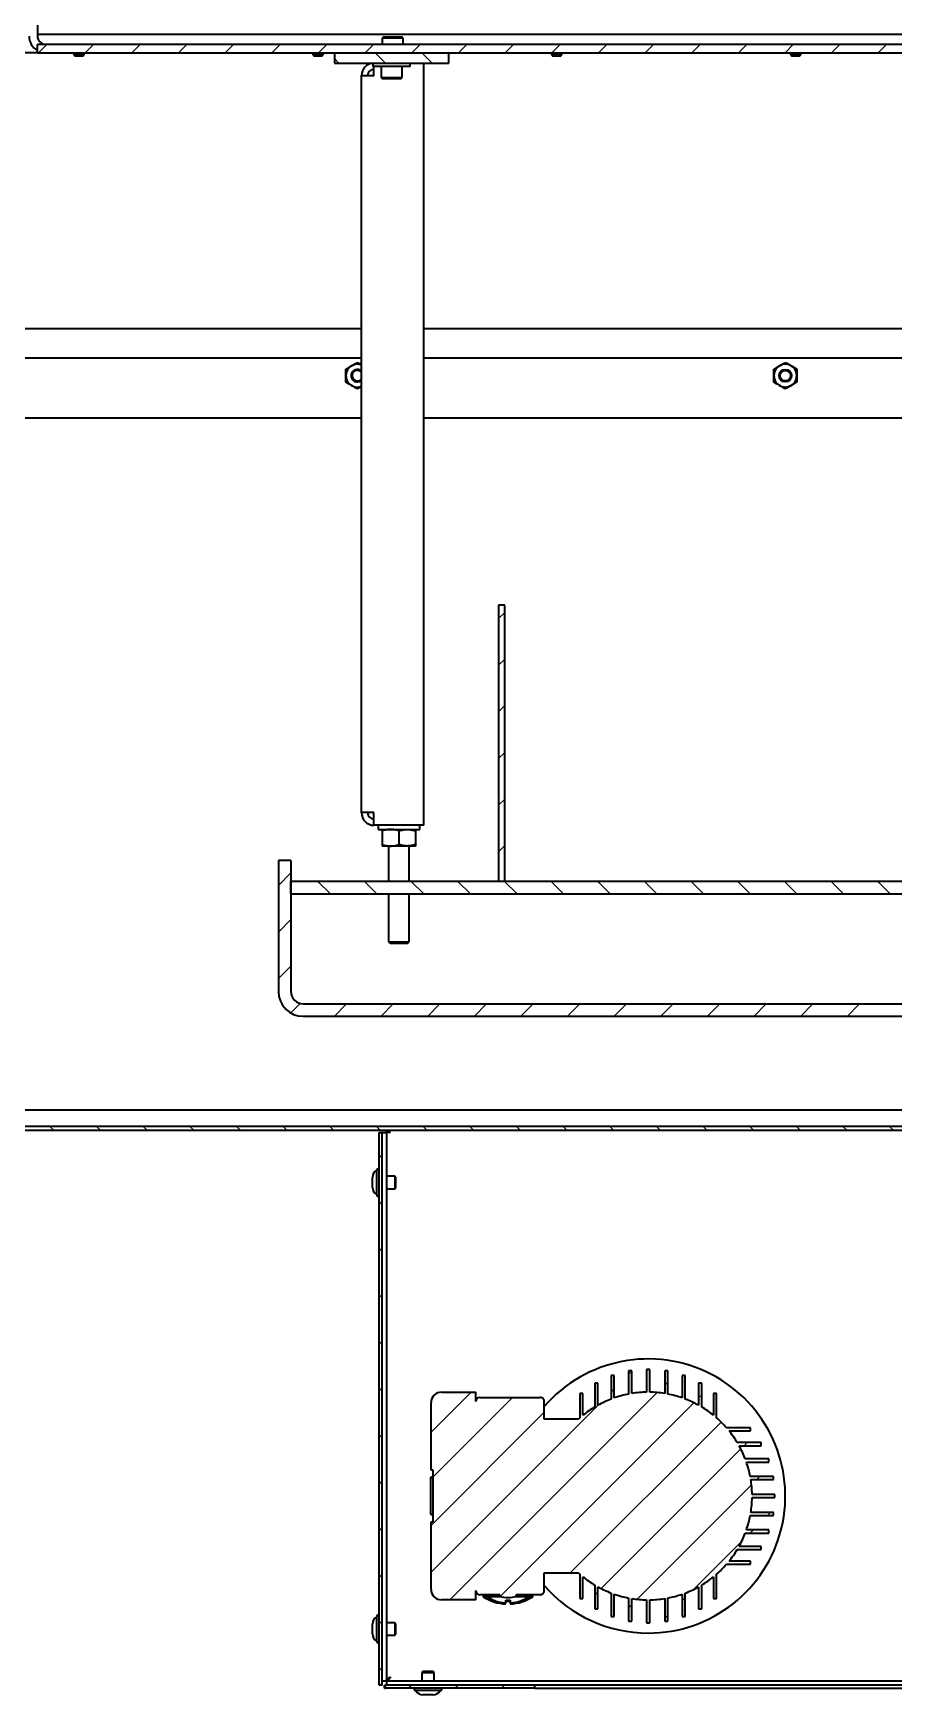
# Paper-space layout 'Blatt1' of a CAD drawing. Header units: millimetres. Extents: x 0 to 1189, y 0 to 841.
# Drawn here: x 137.7 to 220.6, y 337.1 to 497.1 of the extents above; entities that cross this region are included whole.
import ezdxf

# ---------------------------------------------------------------- set-up
doc = ezdxf.new("R2010")
doc.units = ezdxf.units.MM

# ---------------------------------------------------------------- blocks, each defined once
blk = doc.blocks.new('SW_HATCH_1')
at = {"color": 0, "linetype": 'Continuous', "lineweight": 18}
for p, q in [((-132.48, 154.89), (-133.28, 154.09)), ((-127.99, 154.89), (-128.79, 154.09)), ((-123.5, 154.89), (-124.3, 154.09)), ((-119.01, 154.89), (-119.81, 154.09)), ((-114.52, 154.89), (-115.32, 154.09)), ((-110.03, 154.89), (-110.83, 154.09)), ((-105.54, 154.89), (-106.34, 154.09)), ((-101.05, 154.89), (-101.85, 154.09)), ((-100.88, 154.09), (-99.88, 153.09)), ((-96.56, 154.89), (-97.36, 154.09)), ((-96.39, 154.09), (-95.39, 153.09)), ((-92.06, 154.89), (-92.86, 154.09)), ((-87.57, 154.89), (-88.37, 154.09)), ((-83.08, 154.89), (-83.88, 154.09)), ((-78.59, 154.89), (-79.39, 154.09)), ((-74.1, 154.89), (-74.9, 154.09)), ((-69.61, 154.89), (-70.41, 154.09)), ((-65.12, 154.89), (-65.92, 154.09)), ((-60.63, 154.89), (-61.43, 154.09)), ((-56.14, 154.89), (-56.94, 154.09)), ((-51.65, 154.89), (-52.45, 154.09)), ((-104.8, 153.52), (-104.37, 153.09)), ((-88.4, 100.19), (-89, 99.59)), ((-88.4, 95.7), (-89, 95.1)), ((-88.4, 91.21), (-89, 90.61)), ((-88.4, 86.71), (-89, 86.11)), ((-88.4, 82.22), (-89, 81.62)), ((-88.4, 77.73), (-89, 77.13)), ((-109, 75.1), (-110.2, 73.9)), ((-106.4, 74.29), (-105.2, 73.09)), ((-101.91, 74.29), (-100.71, 73.09)), ((-97.41, 74.29), (-96.21, 73.09)), ((-92.92, 74.29), (-91.72, 73.09)), ((-88.43, 74.29), (-87.23, 73.09)), ((-83.94, 74.29), (-82.74, 73.09)), ((-79.45, 74.29), (-78.25, 73.09)), ((-74.96, 74.29), (-73.76, 73.09)), ((-70.47, 74.29), (-69.27, 73.09)), ((-65.98, 74.29), (-64.78, 73.09)), ((-61.49, 74.29), (-60.29, 73.09)), ((-57, 74.29), (-55.8, 73.09)), ((-52.51, 74.29), (-51.31, 73.09)), ((-109, 70.61), (-110.2, 69.41)), ((-109, 66.11), (-110.2, 64.92)), ((-108.1, 62.53), (-109.01, 61.62)), ((-103.64, 62.49), (-104.84, 61.29)), ((-99.15, 62.49), (-100.35, 61.29)), ((-94.66, 62.49), (-95.86, 61.29)), ((-90.17, 62.49), (-91.37, 61.29)), ((-85.68, 62.49), (-86.88, 61.29)), ((-81.19, 62.49), (-82.39, 61.29)), ((-76.7, 62.49), (-77.9, 61.29)), ((-72.21, 62.49), (-73.41, 61.29)), ((-67.72, 62.49), (-68.92, 61.29)), ((-63.23, 62.49), (-64.43, 61.29)), ((-58.74, 62.49), (-59.94, 61.29)), ((-54.25, 62.49), (-55.45, 61.29)), ((-132.19, 50.69), (-131.79, 50.29)), ((-127.7, 50.69), (-127.3, 50.29)), ((-123.21, 50.69), (-122.81, 50.29)), ((-118.72, 50.69), (-118.32, 50.29)), ((-114.23, 50.69), (-113.83, 50.29)), ((-109.74, 50.69), (-109.34, 50.29)), ((-105.25, 50.69), (-104.85, 50.29)), ((-100.76, 50.69), (-100.36, 50.29)), ((-96.27, 50.69), (-95.87, 50.29)), ((-91.78, 50.69), (-91.38, 50.29)), ((-87.29, 50.69), (-86.89, 50.29)), ((-82.8, 50.69), (-82.4, 50.29)), ((-78.31, 50.69), (-77.91, 50.29)), ((-73.81, 50.69), (-73.41, 50.29)), ((-69.32, 50.69), (-68.92, 50.29)), ((-64.83, 50.69), (-64.43, 50.29)), ((-60.34, 50.69), (-59.94, 50.29)), ((-55.85, 50.69), (-55.45, 50.29)), ((-51.36, 50.69), (-50.96, 50.29)), ((-100.2, 47.97), (-100.5, 47.67)), ((-100.2, 43.48), (-100.5, 43.18)), ((-100.2, 38.99), (-100.5, 38.69)), ((-100.2, 34.5), (-100.5, 34.2)), ((-100.2, 30.01), (-100.5, 29.71)), ((-76.19, 27.09), (-76.49, 26.79)), ((-72.71, 26.07), (-73.01, 25.77)), ((-100.2, 25.52), (-100.5, 25.22)), ((-91.65, 25.09), (-95.5, 21.24)), ((-87.66, 24.59), (-95.3, 16.95)), ((-73.73, 25.05), (-93.69, 5.09)), ((-70.21, 24.08), (-88.89, 5.4)), ((-77.87, 25.4), (-78.17, 25.1)), ((-69.45, 24.84), (-69.75, 24.54)), ((-79.42, 23.85), (-95.5, 7.77)), ((-84.6, 23.16), (-95.5, 12.26)), ((-100.2, 21.03), (-100.5, 20.73)), ((-67.58, 22.22), (-82.11, 7.69)), ((-65.69, 19.63), (-79.13, 6.18)), ((-65.07, 20.24), (-65.37, 19.94)), ((-100.2, 16.54), (-100.5, 16.24)), ((-64.66, 16.16), (-75.67, 5.15)), ((-63.84, 16.98), (-64.14, 16.68)), ((-62.83, 13.51), (-63.13, 13.21)), ((-100.2, 12.05), (-100.5, 11.75)), ((-64.51, 11.82), (-64.81, 11.52)), ((-65.6, 10.73), (-70.24, 6.09)), ((-100.2, 7.56), (-100.5, 7.26)), ((-79.45, 5.86), (-79.75, 5.56)), ((-71.03, 5.3), (-71.33, 5)), ((-76.19, 4.64), (-76.49, 4.34)), ((-72.71, 3.62), (-73.01, 3.32)), ((-100.2, 3.07), (-100.5, 2.77)), ((-100.2, -1.42), (-100.5, -1.72)), ((-97.4, -3.11), (-97.7, -3.41)), ((-92.91, -3.11), (-93.21, -3.41)), ((-88.42, -3.11), (-88.72, -3.41))]:
    blk.add_line(p, q, dxfattribs=at)

psp = doc.layouts.new('Blatt1')

# ---------------------------------------------------------------- linework, layer by layer
at = {"color": 7, "linetype": 'Continuous', "lineweight": 35}
for p, q in [((138.136, 498.932), (138.136, 496.832)), ((138.136, 497.032), (259.992, 497.032)), ((171.456, 496.752), (171.336, 496.632)), ((171.336, 496.632), (171.336, 496.032)), ((172.336, 496.632), (171.336, 496.632)), ((171.456, 496.752), (172.336, 496.752)), ((172.336, 496.752), (173.216, 496.752)), ((173.336, 496.632), (172.336, 496.632)), ((173.336, 496.632), (173.216, 496.752)), ((173.336, 496.032), (173.336, 496.632)), ((138.136, 495.232), (131.336, 495.232)), ((269.136, 496.032), (138.136, 496.032)), ((138.136, 495.232), (138.136, 496.032)), ((138.136, 495.232), (269.136, 495.232)), ((141.636, 495.232), (141.636, 495.044)), ((141.636, 495.044), (141.734, 494.945)), ((141.636, 495.044), (142.636, 495.044)), ((141.734, 494.945), (142.538, 494.945)), ((142.538, 494.945), (142.636, 495.044)), ((142.636, 495.044), (142.636, 495.232)), ((164.636, 495.232), (164.636, 495.044)), ((164.636, 495.044), (164.734, 494.945)), ((164.636, 495.044), (165.636, 495.044)), ((164.734, 494.945), (165.538, 494.945)), ((165.538, 494.945), (165.636, 495.044)), ((165.636, 495.044), (165.636, 495.232)), ((166.736, 495.232), (166.736, 494.232)), ((166.736, 495.232), (177.736, 495.232)), ((177.736, 494.232), (177.736, 495.232)), ((187.636, 495.232), (187.636, 495.044)), ((187.636, 495.044), (187.734, 494.945)), ((187.636, 495.044), (188.636, 495.044)), ((187.734, 494.945), (188.538, 494.945)), ((188.538, 494.945), (188.636, 495.044)), ((188.636, 495.044), (188.636, 495.232)), ((210.636, 495.232), (210.636, 495.044)), ((210.636, 495.044), (210.734, 494.945)), ((210.636, 495.044), (211.636, 495.044)), ((210.734, 494.945), (211.538, 494.945)), ((211.538, 494.945), (211.636, 495.044)), ((211.636, 495.044), (211.636, 495.232)), ((166.736, 494.232), (177.736, 494.232)), ((169.336, 493.012), (169.336, 493.032)), ((169.336, 422.052), (169.336, 493.012)), ((170.536, 493.012), (169.336, 493.012)), ((169.936, 493.012), (169.936, 493.032)), ((170.436, 494.232), (170.436, 493.912)), ((174.036, 493.912), (170.436, 493.912)), ((170.536, 493.012), (170.536, 493.912)), ((171.236, 493.862), (171.236, 492.832)), ((173.236, 492.832), (173.236, 493.862)), ((174.036, 493.912), (174.036, 494.232)), ((175.336, 420.832), (175.336, 494.232)), ((171.236, 492.832), (171.356, 492.712)), ((171.236, 492.832), (173.236, 492.832)), ((173.116, 492.712), (171.356, 492.712)), ((173.116, 492.712), (173.236, 492.832)), ((169.336, 468.632), (129.336, 468.632)), ((164.036, 468.652), (161.036, 468.652)), ((161.036, 468.652), (161.036, 468.632)), ((164.036, 468.632), (164.036, 468.652)), ((249.736, 468.632), (175.336, 468.632)), ((191.036, 468.652), (188.036, 468.652)), ((188.036, 468.652), (188.036, 468.632)), ((191.036, 468.632), (191.036, 468.652)), ((215.036, 468.652), (215.036, 468.632)), ((218.036, 468.652), (215.036, 468.652)), ((218.036, 468.632), (218.036, 468.652)), ((130.336, 465.832), (169.336, 465.832)), ((175.336, 465.832), (248.736, 465.832)), ((167.836, 464.132), (167.836, 464.767)), ((167.836, 463.497), (167.836, 464.132)), ((209.036, 464.132), (209.036, 464.767)), ((209.036, 463.497), (209.036, 464.132)), ((211.236, 464.767), (211.236, 464.132)), ((211.236, 464.132), (211.236, 463.497)), ((169.336, 460.032), (123.136, 460.032)), ((255.936, 460.032), (175.336, 460.032)), ((182.536, 442.032), (182.536, 415.432)), ((183.136, 442.032), (182.536, 442.032)), ((183.136, 415.432), (183.136, 442.032)), ((170.536, 422.052), (169.336, 422.052)), ((169.336, 422.052), (169.336, 422.032)), ((169.936, 422.032), (169.936, 422.052)), ((170.536, 420.832), (170.536, 422.052)), ((175.336, 420.832), (170.536, 420.832)), ((170.936, 420.832), (170.936, 420.432)), ((170.936, 420.432), (172.936, 420.432)), ((171.336, 420.432), (171.336, 420.289)), ((171.336, 420.289), (171.336, 418.975)), ((172.936, 420.432), (174.936, 420.432)), ((172.936, 420.289), (172.936, 418.975)), ((174.536, 420.432), (174.536, 420.289)), ((174.536, 420.289), (174.536, 418.975)), ((174.936, 420.432), (174.936, 420.832)), ((171.336, 418.975), (171.336, 418.832)), ((172.136, 418.832), (171.336, 418.832)), ((171.936, 418.832), (171.936, 415.432)), ((173.736, 418.832), (172.136, 418.832)), ((174.536, 418.832), (173.736, 418.832)), ((173.936, 415.432), (173.936, 418.832)), ((174.536, 418.975), (174.536, 418.832)), ((161.336, 417.432), (161.336, 404.832)), ((162.536, 417.432), (161.336, 417.432)), ((162.536, 417.432), (162.536, 404.832)), ((162.536, 415.432), (269.536, 415.432)), ((162.536, 414.232), (162.536, 415.432)), ((182.536, 415.432), (183.136, 415.432)), ((162.536, 414.232), (269.536, 414.232)), ((171.936, 414.232), (171.936, 409.616)), ((173.936, 409.616), (173.936, 414.232)), ((171.936, 409.616), (172.12, 409.432)), ((171.936, 409.616), (172.936, 409.616)), ((172.936, 409.432), (172.12, 409.432)), ((172.936, 409.616), (173.936, 409.616)), ((173.752, 409.432), (172.936, 409.432)), ((173.752, 409.432), (173.936, 409.616)), ((163.736, 403.632), (269.536, 403.632)), ((163.736, 402.432), (269.536, 402.432)), ((133.496, 393.432), (260.336, 393.432)), ((269.936, 391.832), (112.936, 391.832)), ((269.936, 391.432), (112.936, 391.432)), ((171.036, 338.032), (171.036, 391.232)), ((171.036, 391.232), (171.336, 391.232)), ((171.336, 338.032), (171.336, 391.232)), ((171.336, 391.232), (171.736, 391.232)), ((171.736, 391.232), (171.736, 391.432)), ((171.736, 391.232), (171.736, 338.447)), ((172.136, 391.232), (171.736, 391.232)), ((170.796, 385.225), (170.796, 387.639)), ((170.396, 385.952), (170.396, 386.912)), ((172.536, 387.032), (171.736, 387.032)), ((171.736, 385.832), (172.536, 385.832)), ((172.636, 386.932), (172.536, 387.032)), ((172.536, 387.032), (172.536, 385.832)), ((172.536, 385.832), (172.636, 385.932)), ((172.636, 385.932), (172.636, 386.932)), ((195.05, 368.28), (195.05, 366.053)), ((195.35, 368.28), (195.05, 368.28)), ((195.35, 366.106), (195.35, 368.28)), ((196.786, 368.432), (196.786, 366.231)), ((197.086, 368.432), (196.786, 368.432)), ((197.086, 366.231), (197.086, 368.432)), ((198.523, 368.28), (198.523, 366.106)), ((198.823, 368.28), (198.523, 368.28)), ((198.823, 366.053), (198.823, 368.28)), ((191.786, 367.093), (191.786, 364.804)), ((192.086, 367.093), (191.786, 367.093)), ((192.086, 364.978), (192.086, 367.093)), ((193.366, 367.829), (193.366, 365.573)), ((193.666, 367.829), (193.366, 367.829)), ((193.666, 365.683), (193.666, 367.829)), ((200.207, 367.829), (200.207, 365.683)), ((200.507, 367.829), (200.207, 367.829)), ((200.507, 365.573), (200.507, 367.829)), ((201.786, 367.093), (201.786, 364.978)), ((202.086, 367.093), (201.786, 367.093)), ((202.086, 364.804), (202.086, 367.093)), ((176.036, 358.732), (176.036, 365.232)), ((177.036, 366.232), (180.336, 366.232)), ((180.336, 365.332), (180.336, 366.232)), ((180.736, 365.732), (186.536, 365.732)), ((186.936, 363.632), (186.936, 365.332)), ((190.358, 366.093), (190.358, 363.764)), ((190.658, 366.093), (190.358, 366.093)), ((190.658, 364.016), (190.658, 366.093)), ((203.214, 366.093), (203.214, 364.016)), ((203.514, 366.093), (203.214, 366.093)), ((203.514, 363.764), (203.514, 366.093)), ((190.21, 363.632), (186.936, 363.632)), ((206.797, 362.81), (204.468, 362.81)), ((204.72, 362.51), (206.797, 362.51)), ((206.797, 362.51), (206.797, 362.81)), ((207.797, 361.382), (205.508, 361.382)), ((205.682, 361.082), (207.797, 361.082)), ((207.797, 361.082), (207.797, 361.382)), ((176.236, 358.732), (176.036, 358.732)), ((176.236, 353.732), (176.236, 358.732)), ((208.533, 359.803), (206.277, 359.803)), ((206.387, 359.503), (208.533, 359.503)), ((208.533, 359.503), (208.533, 359.803)), ((176.236, 358.051), (176.016, 358.051)), ((176.016, 358.022), (176.016, 358.051)), ((176.016, 358.022), (176.236, 358.022)), ((176.016, 354.459), (176.016, 358.019)), ((176.236, 358.019), (176.016, 358.019)), ((208.984, 358.119), (206.757, 358.119)), ((206.81, 357.819), (208.984, 357.819)), ((208.984, 357.819), (208.984, 358.119)), ((209.136, 356.382), (206.935, 356.382)), ((206.935, 356.082), (209.136, 356.082)), ((209.136, 356.082), (209.136, 356.382)), ((176.016, 354.459), (176.236, 354.459)), ((176.036, 347.232), (176.036, 353.732)), ((176.036, 353.732), (176.236, 353.732)), ((206.757, 354.346), (208.984, 354.346)), ((208.984, 354.646), (206.81, 354.646)), ((208.984, 354.346), (208.984, 354.646)), ((206.277, 352.662), (208.533, 352.662)), ((208.533, 352.962), (206.387, 352.962)), ((208.533, 352.662), (208.533, 352.962)), ((205.508, 351.082), (207.797, 351.082)), ((207.797, 351.382), (205.682, 351.382)), ((207.797, 351.082), (207.797, 351.382)), ((204.468, 349.655), (206.797, 349.655)), ((206.797, 349.955), (204.72, 349.955)), ((206.797, 349.655), (206.797, 349.955)), ((186.936, 348.832), (190.21, 348.832)), ((186.936, 347.132), (186.936, 348.832)), ((190.358, 348.7), (190.358, 346.372)), ((190.658, 346.372), (190.658, 348.449)), ((191.786, 347.66), (191.786, 345.372)), ((192.086, 345.372), (192.086, 347.487)), ((201.786, 347.487), (201.786, 345.372)), ((202.086, 345.372), (202.086, 347.66)), ((203.214, 348.449), (203.214, 346.372)), ((203.514, 346.372), (203.514, 348.7)), ((180.336, 346.232), (177.036, 346.232)), ((180.336, 346.232), (180.336, 347.132)), ((182.658, 346.732), (180.736, 346.732)), ((181.036, 346.732), (181.036, 346.532)), ((181.429, 346.532), (181.036, 346.532)), ((181.436, 346.732), (181.436, 346.532)), ((182.658, 346.532), (181.436, 346.532)), ((182.658, 346.732), (182.658, 346.532)), ((183.236, 346.219), (183.636, 346.219)), ((183.636, 346.219), (183.636, 345.941)), ((183.636, 346.097), (183.636, 345.837)), ((186.536, 346.732), (184.215, 346.732)), ((184.215, 346.532), (184.215, 346.732)), ((185.436, 346.532), (184.215, 346.532)), ((185.436, 346.532), (185.436, 346.732)), ((185.836, 346.532), (185.436, 346.532)), ((185.836, 346.532), (185.836, 346.732)), ((190.358, 346.372), (190.658, 346.372)), ((193.366, 346.891), (193.366, 344.635)), ((193.666, 344.635), (193.666, 346.782)), ((195.05, 346.412), (195.05, 344.184)), ((195.35, 344.184), (195.35, 346.359)), ((196.786, 346.234), (196.786, 344.032)), ((197.086, 344.032), (197.086, 346.234)), ((198.523, 346.359), (198.523, 344.184)), ((198.823, 344.184), (198.823, 346.412)), ((200.207, 346.782), (200.207, 344.635)), ((200.507, 344.635), (200.507, 346.891)), ((203.214, 346.372), (203.514, 346.372)), ((170.796, 342.225), (170.796, 344.639)), ((191.786, 345.372), (192.086, 345.372)), ((193.366, 344.635), (193.666, 344.635)), ((195.05, 344.184), (195.35, 344.184)), ((198.523, 344.184), (198.823, 344.184)), ((200.207, 344.635), (200.507, 344.635)), ((201.786, 345.372), (202.086, 345.372)), ((170.396, 342.952), (170.396, 343.912)), ((172.536, 344.032), (171.736, 344.032)), ((171.736, 342.832), (172.536, 342.832)), ((172.636, 343.932), (172.536, 344.032)), ((172.536, 344.032), (172.536, 342.832)), ((172.536, 342.832), (172.636, 342.932)), ((172.636, 342.932), (172.636, 343.932)), ((196.786, 344.032), (197.086, 344.032)), ((175.236, 339.332), (175.136, 339.232)), ((176.236, 339.332), (175.236, 339.332)), ((176.336, 339.232), (176.236, 339.332)), ((171.336, 338.032), (171.036, 338.032)), ((171.336, 338.447), (171.736, 338.447)), ((171.536, 337.732), (171.536, 338.032)), ((171.536, 338.032), (171.636, 338.032)), ((171.536, 337.732), (171.636, 337.732)), ((171.636, 337.732), (171.636, 338.032)), ((186.036, 338.032), (171.636, 338.032)), ((186.036, 337.732), (171.636, 337.732)), ((171.751, 338.432), (171.751, 338.032)), ((171.751, 338.432), (242.136, 338.432)), ((175.136, 339.232), (175.136, 338.432)), ((175.136, 339.232), (176.336, 339.232)), ((176.336, 338.432), (176.336, 339.232)), ((186.036, 337.732), (186.036, 338.032)), ((222.036, 338.032), (186.036, 338.032)), ((186.036, 337.732), (222.036, 337.732)), ((176.943, 337.492), (174.529, 337.492)), ((176.216, 337.092), (175.256, 337.092))]:
    psp.add_line(p, q, dxfattribs=at)
at = {"color": 7, "linetype": 'Continuous', "lineweight": 35, "flags": 128}
for points in [[(167.836, 464.767), (168.106, 464.923), (168.386, 465.085)], [(168.386, 465.085), (168.425, 465.108), (168.49, 465.145), (168.618, 465.219), (168.746, 465.292), (168.809, 465.329), (168.873, 465.366), (168.936, 465.403)], [(168.936, 465.403), (169.003, 465.364), (169.138, 465.286), (169.275, 465.207), (169.336, 465.172)], [(209.036, 464.767), (209.306, 464.923), (209.586, 465.085)], [(209.586, 465.085), (209.625, 465.108), (209.69, 465.145), (209.818, 465.219), (209.946, 465.292), (210.009, 465.329), (210.073, 465.366), (210.136, 465.403)], [(210.136, 465.403), (210.203, 465.364), (210.338, 465.286), (210.475, 465.207), (210.545, 465.167), (210.616, 465.126), (210.686, 465.085)], [(210.686, 465.085), (210.725, 465.062), (210.981, 464.915), (211.236, 464.767)], [(168.386, 463.18), (168.347, 463.202), (168.091, 463.35), (167.836, 463.497)], [(168.936, 462.862), (168.87, 462.901), (168.735, 462.979), (168.597, 463.058), (168.528, 463.098), (168.457, 463.139), (168.386, 463.18)], [(169.336, 463.093), (169.255, 463.046), (169.127, 462.972), (169.063, 462.935), (169, 462.899), (168.936, 462.862)], [(209.586, 463.18), (209.547, 463.202), (209.291, 463.35), (209.036, 463.497)], [(210.136, 462.862), (210.07, 462.901), (209.935, 462.979), (209.797, 463.058), (209.728, 463.098), (209.657, 463.139), (209.586, 463.18)], [(210.686, 463.18), (210.647, 463.157), (210.583, 463.12), (210.455, 463.046), (210.327, 462.972), (210.263, 462.935), (210.2, 462.899), (210.136, 462.862)], [(211.236, 463.497), (210.967, 463.342), (210.686, 463.18)]]:
    psp.add_lwpolyline(points, dxfattribs=at)
at = {"color": 7, "linetype": 'Continuous', "lineweight": 35}
for radius in [0.6, 0.5]:
    psp.add_circle((210.136, 464.132), radius, dxfattribs=at)
for centre, radius, start, end in [((138.936, 496.832), 1.6, 180.00018, 239.9999), ((138.936, 496.832), 0.8, 180.0003, 269.9997), ((170.536, 493.032), 1.2, 94.77993, 180.00012), ((170.536, 493.032), 0.6, 89.99949, 180.00079), ((171.286, 493.862), 0.05, 89.99811, 179.99848), ((173.186, 493.862), 0.05, 0.00152, 90.00189), ((168.936, 464.132), 1.1, 120, 180.00001), ((168.936, 464.132), 1.1, 179.99972, 240.00058), ((168.936, 464.132), 0.6, 48.18983, 240.0001), ((168.936, 464.132), 1.1, 68.67553, 120.0002), ((168.936, 464.132), 0.5, 36.87034, 239.99945), ((210.136, 464.132), 1.1, 120.00034, 179.99993), ((210.136, 464.132), 1.1, 179.9998, 240.00024), ((210.136, 464.132), 1.1, 59.99994, 120.00006), ((210.136, 464.132), 1.1, 359.99957, 60.00016), ((210.136, 464.132), 1.1, 299.99926, 0.0007), ((168.936, 464.132), 1.1, 239.99986, 291.32369), ((168.936, 464.132), 0.6, 240.00002, 311.81036), ((168.936, 464.132), 0.5, 239.99838, 323.13188), ((210.136, 464.132), 1.1, 239.99994, 300.00006), ((170.536, 422.032), 1.2, 179.9999, 269.99982), ((170.536, 422.032), 0.6, 179.99941, 270.00002), ((163.736, 404.832), 2.4, 180.00023, 269.99963), ((163.736, 404.832), 1.2, 179.99949, 270.00051), ((171.196, 386.912), 0.8, 119.99794, 180.00198), ((170.916, 387.639), 0.12, 0.00142, 179.99858), ((171.196, 385.952), 0.8, 179.99802, 240.00206), ((170.916, 385.225), 0.12, 179.99573, 0.00427), ((196.936, 356.232), 13.2, 270.00001, 139.25094), ((177.036, 365.232), 1, 89.99909, 180.00091), ((180.736, 365.332), 0.4, 90.00067, 179.99848), ((186.536, 365.332), 0.4, 0.00006, 90.00079), ((196.936, 356.233), 9.999, 110.91735, 119.01302), ((196.936, 356.233), 10, 100.87344, 109.08769), ((196.936, 356.233), 9.999, 90.85925, 99.12898), ((196.936, 356.233), 9.999, 80.87094, 89.14079), ((196.936, 356.233), 10, 70.91231, 79.12656), ((196.937, 356.233), 9.999, 60.98689, 69.08294), ((196.975, 356.189), 10.058, 131.13311, 132.26372), ((196.935, 356.234), 9.998, 120.99681, 128.88792), ((196.937, 356.233), 9.999, 51.11252, 59.00304), ((196.937, 356.233), 9.999, 41.13131, 48.86941), ((196.937, 356.233), 9.999, 30.997, 38.88732), ((196.935, 356.232), 10.001, 20.91797, 29.01196), ((196.936, 356.232), 10, 10.87415, 19.08789), ((196.937, 356.232), 9.999, 0.85917, 9.12906), ((196.937, 356.232), 9.999, 350.87094, 359.14083), ((196.936, 356.233), 10, 340.91211, 349.12585), ((196.935, 356.233), 10.001, 330.98804, 339.08203), ((196.937, 356.232), 9.999, 321.11268, 329.003), ((196.937, 356.232), 9.999, 311.13059, 318.86869), ((196.936, 356.232), 13.2, 220.74904, 269.99998), ((196.915, 356.209), 9.968, 227.7286, 228.86943), ((196.938, 356.234), 10.002, 231.1137, 239.00157), ((196.936, 356.232), 9.999, 240.98698, 249.08265), ((196.937, 356.231), 9.999, 290.91706, 299.01311), ((196.935, 356.235), 10.003, 300.99859, 308.88586), ((177.036, 347.232), 1, 179.99909, 270.00091), ((180.736, 347.132), 0.4, 180.00152, 269.99933), ((183.436, 350.297), 4.464, 237.47968, 267.43172), ((183.436, 350.299), 4.207, 267.27527, 272.72473), ((183.436, 350.297), 4.464, 272.56836, 302.52015), ((186.536, 347.132), 0.4, 269.99921, 359.99994), ((196.936, 356.23), 9.998, 250.91094, 259.12701), ((196.936, 356.231), 9.999, 260.87102, 269.14075), ((196.936, 356.231), 9.999, 270.85921, 279.12906), ((196.937, 356.23), 9.998, 280.87299, 289.08906), ((171.196, 343.912), 0.8, 119.99953, 180.00038), ((170.916, 344.639), 0.12, 359.99573, 180.00427), ((171.196, 342.952), 0.8, 179.99962, 240.00047), ((170.916, 342.225), 0.12, 180.00142, 359.99858), ((174.529, 337.612), 0.12, 90.00285, 269.99715), ((176.943, 337.612), 0.12, 270.00285, 89.99715), ((175.256, 337.892), 0.8, 209.99911, 270.00155), ((176.216, 337.892), 0.8, 269.99765, 330.00169)]:
    psp.add_arc(centre, radius, start, end, dxfattribs=at)
for points, knots in [([(172.136, 420.432), (172.117, 420.432), (171.974, 420.431), (171.702, 420.399), (171.459, 420.326), (171.336, 420.289)], [0, 0, 0, 0, 0.0697576, 0.5290214, 1, 1, 1, 1]), ([(172.936, 420.289), (172.872, 420.31), (172.743, 420.351), (172.577, 420.388), (172.443, 420.411), (172.342, 420.423), (172.239, 420.431), (172.171, 420.432), (172.136, 420.432)], [0, 0, 0, 0, 0.248731, 0.4977293, 0.6225143, 0.747986, 0.8739179, 1, 1, 1, 1]), ([(172.936, 420.289), (173.001, 420.31), (173.13, 420.351), (173.295, 420.388), (173.429, 420.411), (173.531, 420.423), (173.633, 420.431), (173.702, 420.432), (173.736, 420.432)], [0, 0, 0, 0, 0.248731, 0.4977293, 0.6225143, 0.747986, 0.8739179, 1, 1, 1, 1]), ([(173.736, 420.432), (173.755, 420.432), (173.899, 420.431), (174.171, 420.399), (174.414, 420.326), (174.536, 420.289)], [0, 0, 0, 0, 0.0697576, 0.5290214, 1, 1, 1, 1]), ([(171.336, 418.975), (171.466, 418.935), (171.727, 418.855), (171.999, 418.84), (172.136, 418.832)], [0, 0, 0, 0, 0.49723547, 1, 1, 1, 1]), ([(172.136, 418.832), (172.155, 418.833), (172.237, 418.833), (172.381, 418.844), (172.536, 418.869), (172.659, 418.895), (172.752, 418.919), (172.845, 418.945), (172.906, 418.965), (172.936, 418.975)], [0, 0, 0, 0, 0.069708, 0.2986343, 0.5297188, 0.6461857, 0.763661, 0.8816709, 1, 1, 1, 1]), ([(173.736, 418.832), (173.717, 418.833), (173.636, 418.833), (173.492, 418.844), (173.337, 418.869), (173.214, 418.895), (173.121, 418.919), (173.028, 418.945), (172.967, 418.965), (172.936, 418.975)], [0, 0, 0, 0, 0.069708, 0.2986343, 0.5297188, 0.6461857, 0.763661, 0.8816709, 1, 1, 1, 1]), ([(174.536, 418.975), (174.407, 418.935), (174.146, 418.855), (173.873, 418.84), (173.736, 418.832)], [0, 0, 0, 0, 0.49723547, 1, 1, 1, 1]), ([(181.412, 346.549), (181.509, 346.488), (181.72, 346.354), (182.087, 346.183), (182.527, 346.039), (182.92, 345.953), (183.166, 345.95), (183.237, 345.949)], [0, 0, 0, 0, 0.17719915, 0.3843677, 0.6222426, 0.89058489, 1, 1, 1, 1]), ([(184.215, 346.532), (183.958, 346.484), (183.44, 346.385), (182.92, 346.483), (182.658, 346.532)], [0, 0, 0, 0, 0.4941313, 1, 1, 1, 1]), ([(183.236, 345.94), (183.236, 345.94), (183.236, 345.932), (183.236, 345.981), (183.236, 346.006), (183.236, 346.077), (183.236, 346.146), (183.236, 346.193), (183.236, 346.219)], [0, 0, 0, 0, 0.0050413, 0.0756619, 0.2399068, 0.4982419, 0.7276424, 1, 1, 1, 1]), ([(183.636, 345.941), (183.833, 345.96), (184.251, 346.001), (184.875, 346.202), (185.264, 346.433), (185.462, 346.55)], [0, 0, 0, 0, 0.3043144, 0.6461268, 1, 1, 1, 1]), ([(171.736, 338.447), (171.746, 338.484), (171.766, 338.566), (171.875, 338.66), (171.999, 338.748), (172.091, 338.805), (172.136, 338.832)], [0, 0, 0, 0, 0.1979421, 0.4333414, 0.7238936, 1, 1, 1, 1]), ([(172.136, 338.832), (172.105, 338.781), (172.045, 338.683), (171.953, 338.557), (171.861, 338.457), (171.784, 338.44), (171.751, 338.432)], [0, 0, 0, 0, 0.3154839, 0.5974381, 0.8236144, 1, 1, 1, 1])]:
    psp.add_open_spline(points, degree=3, knots=knots, dxfattribs=at)

# ---------------------------------------------------------------- block references
at = {"color": 7, "linetype": 'Continuous', "lineweight": 18}
psp.add_blockref('SW_HATCH_1', (271.536, 341.14), dxfattribs=at)

doc.saveas('drawing.dxf')
